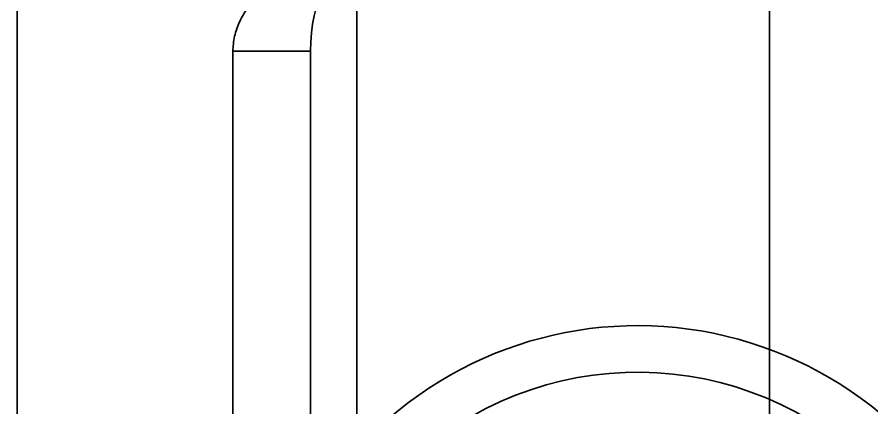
# Model space of a CAD drawing. Header units: millimetres. Extents: x -176 to 3932, y -325 to 2058.
# Drawn here: x 1341.2 to 1396.3, y 509.2 to 534.4 of the extents above; entities that cross this region are included whole.
import ezdxf

# ---------------------------------------------------------------- set-up
doc = ezdxf.new("R2010")
doc.units = ezdxf.units.MM

# ---------------------------------------------------------------- blocks, each defined once
blk = doc.blocks.new('Drawing View5')
at = {"color": 7, "linetype": 'Continuous', "lineweight": 35}
for p, q in [((1097.1, 212), (1097.1, 163.711)), ((1097.1, 209.73), (1097.1, 161.441)), ((1145.6, -278), (1145.6, 202)), ((1145.6, -278), (1145.6, 202)), ((1119.014, 200.062), (1119.014, -1)), ((1119.014, 200.062), (1119.014, -1)), ((1116.014, 194.172), (1111.014, 194.172)), ((1111.014, 160.8), (1111.014, 194.172)), ((1111.014, 194.172), (1111.014, -270.172)), ((1116.014, 194.172), (1116.014, -1)), ((1116.014, 160.8), (1116.014, 194.172))]:
    blk.add_line(p, q, dxfattribs=at)
for radius, end in [(24.5, 134.6585), (24.5, 134.6585), (21.5, 134.2993)]:
    blk.add_arc((1137.1, 152), radius, 314.6585, end, dxfattribs=at)
blk.add_ellipse((1119.014, 194.172), major_axis=(0, 5.889), ratio=0.5094, start_param=0, end_param=1.570796, dxfattribs=at)
blk.add_open_spline([(1111.014, 194.172), (1111.019, 194.334), (1111.03, 194.658), (1111.115, 195.142), (1111.251, 195.622), (1111.442, 196.094), (1111.691, 196.563), (1112.003, 197.025), (1112.379, 197.477), (1112.816, 197.909), (1113.282, 198.291), (1113.765, 198.624), (1114.253, 198.912), (1114.779, 199.176), (1115.341, 199.412), (1115.941, 199.617), (1116.574, 199.787), (1117.231, 199.921), (1117.863, 200.006), (1118.459, 200.053), (1118.829, 200.059), (1119.014, 200.062)], degree=3, knots=[0, 0, 0, 0, 0.057883, 0.115972, 0.174118, 0.232182, 0.290044, 0.350044, 0.410242, 0.470404, 0.530353, 0.578971, 0.627748, 0.676495, 0.725072, 0.774054, 0.823275, 0.872464, 0.921402, 0.960701, 1, 1, 1, 1], dxfattribs=at)

msp = doc.modelspace()

# ---------------------------------------------------------------- block references
at = {"lineweight": 0}
msp.add_blockref('Drawing View5', (244.116, 338), dxfattribs=at)

doc.saveas('drawing.dxf')
